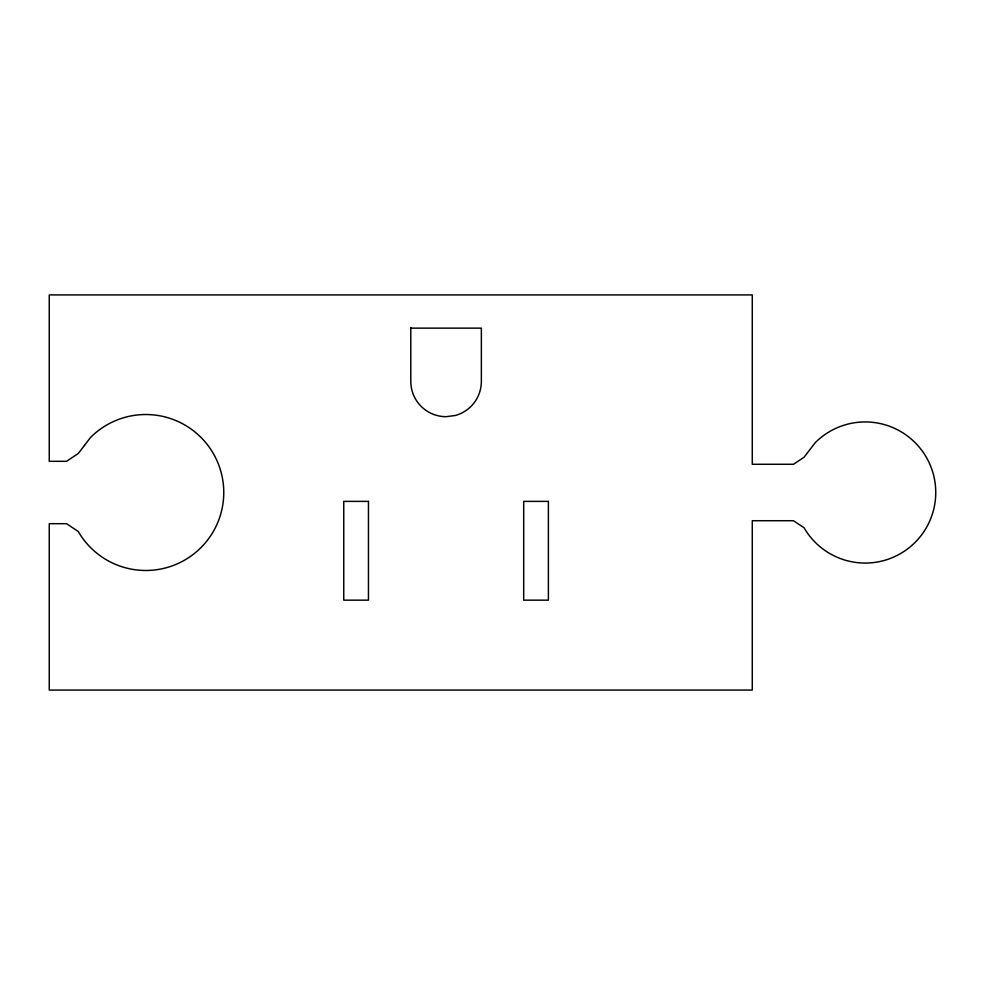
<?xml version="1.0" encoding="UTF-8"?>
<svg xmlns="http://www.w3.org/2000/svg" width="985" height="985" viewBox="0 0 985 985"><rect width="100%" height="100%" fill="white"/><g stroke="black" fill="none" stroke-linecap="round" stroke-linejoin="round"><path stroke-width="1.48" d="M410.794 328.14L481.357 328.14L481.357 381.417A35.288 35.288 0 0 1 455.205 415.498L446.07 416.692A35.288 35.288 0 0 1 410.794 381.417L410.794 327.451M84.464 445.429L78.258 453.506L66.549 461.312L49.25 461.312L49.25 294.921L752.281 294.921L752.281 464.28L793.479 464.28L804.08 457.212L815.284 442.61A70.563 70.563 0 0 1 919.239 447.141A70.563 70.563 0 0 1 905.658 550.307A70.563 70.563 0 0 1 804.08 527.788L793.479 520.72L752.281 520.72L752.281 690.079L49.25 690.079L49.25 523.688L66.549 523.688L78.258 531.494A77.975 77.975 0 0 0 190.511 556.377A77.975 77.975 0 0 0 205.52 442.376A77.975 77.975 0 0 0 90.645 437.365L84.464 445.429M368.452 501.377L343.753 501.377L343.753 600.16L368.452 600.16L368.452 501.377M548.386 501.377L523.688 501.377L523.688 600.16L548.386 600.16L548.386 501.377"/></g></svg>
